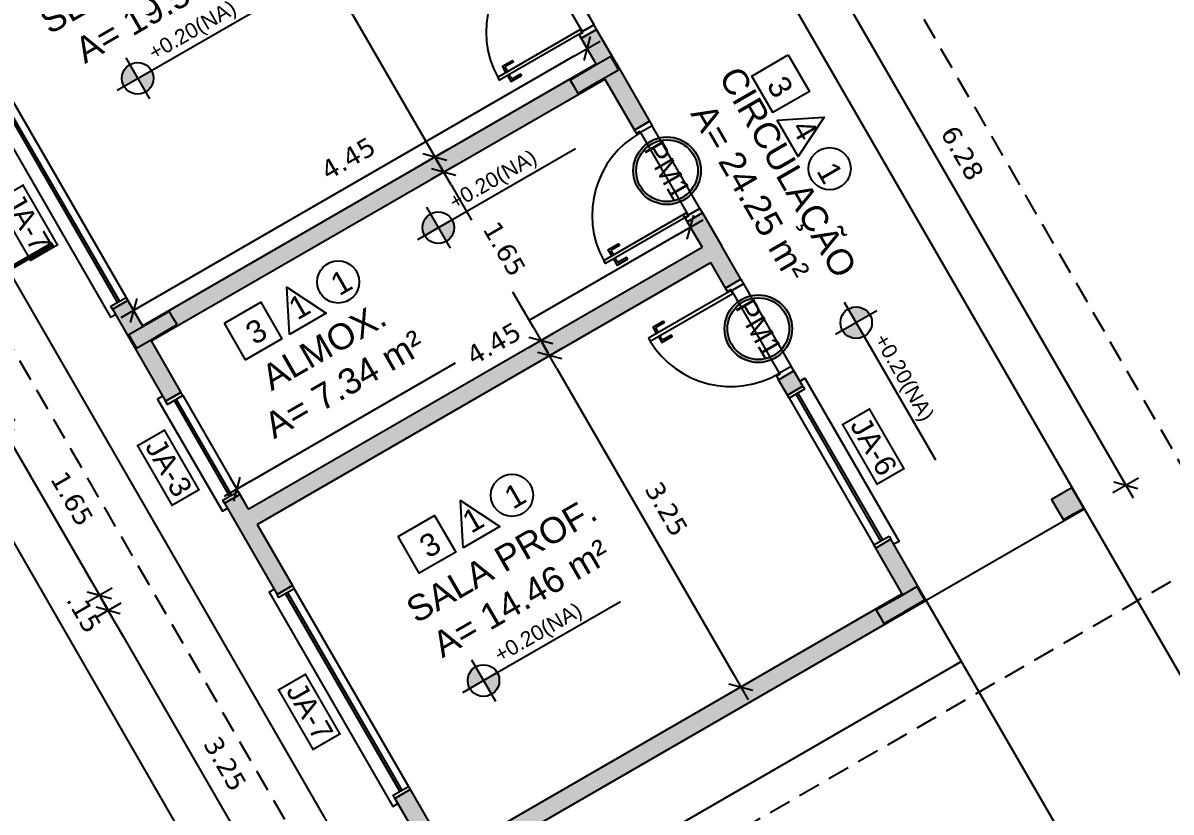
# Model space of a CAD drawing. Header units: millimetres. Extents: x 276 to 399, y 18 to 110.
# Drawn here: x 325.66 to 335.41, y 64.78 to 71.48 of the extents above; entities that cross this region are included whole.
import ezdxf

# ---------------------------------------------------------------- set-up
doc = ezdxf.new("R2010")
doc.units = ezdxf.units.MM
doc.header["$LTSCALE"] = 0.005
doc.header["$PDMODE"] = 3
for name, pattern in [('DASHDOT', [25.4, 12.7, -6.35, 0, -6.35]), ('HIDDEN', [9.525, 6.35, -3.175]), ('TRACEJADO_G', [0.375, 0.25, -0.125])]:
    doc.linetypes.add(name, pattern=pattern)
doc.layers.get('0').update_dxf_attribs({"linetype": 'CONTINUOUS'})
doc.layers.get('Defpoints').update_dxf_attribs({"linetype": 'CONTINUOUS'})
for name, color, linetype in [('A-JANEL', 3, 'CONTINUOUS'), ('A-PARED', 5, 'CONTINUOUS'), ('A-PAREDE', 5, 'CONTINUOUS'), ('A-PISOS', 2, 'CONTINUOUS'), ('A-PISOS-CTEL', 2, 'TRACEJADO_G'), ('A-PISOS-NIVEL', 1, 'CONTINUOUS'), ('A-PORTA', 3, 'CONTINUOUS'), ('A-SOLEIRA', 251, 'CONTINUOUS'), ('AR-VEGETAÇÃO_árvores', 96, 'HIDDEN'), ('ARQ-CTA-1_100', 1, 'CONTINUOUS'), ('ARQ-ESQ-VISTA1', 2, 'CONTINUOUS'), ('ARQ-PISO-005', 13, 'CONTINUOUS'), ('ARQ-SMB-1_075', 1, 'CONTINUOUS'), ('ARQ-SMB-1_100', 1, 'CONTINUOUS'), ('ARQ-TXT-1_050', 2, 'CONTINUOUS'), ('ARQ-TXT-1_100', 2, 'CONTINUOUS')]:
    doc.layers.add(name, color=color, linetype=linetype)
doc.styles.add('A20', font='arial.ttf', dxfattribs={"height": 0.2})
doc.styles.add('ESC-50-A20', font='arial.ttf', dxfattribs={"height": 0.1})
doc.styles.add('FNDE Texto Cota 0100', font='verdana.ttf', dxfattribs={"height": 0.16})
doc.dimstyles.new('FNDE 1-0100', dxfattribs={"dimscale": 2.5, "dimtxt": 0.16, "dimasz": 0.05, "dimexe": 0.15, "dimexo": 0.15, "dimgap": 0.05, "dimtad": 1, "dimzin": 4, "dimdsep": 46, "dimtxsty": 'FNDE Texto Cota 0100', "dimblk": 'tic', "dimcen": 0.15, "dimdle": 0.15, "dimse1": 1, "dimse2": 1, "dimclrd": 251, "dimclre": 251, "dimclrt": 256, "dimaunit": 1, "dimadec": 3, "dimazin": 0, "dimtfac": 1, "dimtix": 1, "dimtmove": 2, "dimatfit": 3, "dimldrblk": 'tic', "dimfxl": 0.15, "dimtvp": 1, "dimtolj": 1, "dimtzin": 0, "dimarcsym": 0})

# ---------------------------------------------------------------- blocks, each defined once
blk = doc.blocks.new('tic')
at = {"color": 251}
for p, q in [((0, -1), (0, 1)), ((-1, 0), (1, 0))]:
    blk.add_line(p, q, dxfattribs=at)
blk.add_line((-0.6, -0.6), (0.6, 0.6))
blk = doc.blocks.new('*D43')
at = {"layer": 'ARQ-CTA-1_100', "color": 251, "lineweight": -2, "ltscale": 0.1, "transparency": 16777216}
blk.add_line((322.9433, 72.4475), (325.3433, 68.2906), dxfattribs=at)
at = {"layer": 'Defpoints', "color": 0, "ltscale": 0.1, "transparency": 16777216}
for p in [(323.8477, 73.114, -1.8897), (326.541, 68.8377, -1.8897), (325.4058, 68.1823)]:
    blk.add_point(p, dxfattribs=at)
at = {"layer": 'ARQ-CTA-1_100', "color": 251, "lineweight": -2, "ltscale": 0.1, "transparency": 16777216, "xscale": 0.125, "yscale": 0.125, "zscale": 0.125}
for p, rotation in [((322.8808, 72.5558), 120.0000000000226), ((325.4058, 68.1823), 300.0000000000226)]:
    blk.add_blockref('tic', p, dxfattribs=dict(at, rotation=rotation))
at = {"layer": 'ARQ-CTA-1_100', "ltscale": 0.1, "transparency": 16777216, "insert": (324.3237, 70.4732), "char_height": 0.16, "attachment_point": 5, "rotation": 300, "style": 'FNDE Texto Cota 0100'}
blk.add_mtext('\\A1;5.05', dxfattribs=at)
blk = doc.blocks.new('*D44')
at = {"layer": 'ARQ-CTA-1_100', "color": 251, "lineweight": -2, "ltscale": 0.1, "transparency": 16777216}
for p, q in [((325.3433, 68.2906), (325.2808, 68.3988)), ((325.4058, 68.1823), (325.4808, 68.0524)), ((325.5433, 67.9442), (325.6058, 67.8359))]:
    blk.add_line(p, q, dxfattribs=at)
at = {"layer": 'Defpoints', "color": 0, "ltscale": 0.1, "transparency": 16777216}
for p in [(326.541, 68.8377, -1.8897), (326.616, 68.7078, -1.8897), (325.4808, 68.0524)]:
    blk.add_point(p, dxfattribs=at)
at = {"layer": 'ARQ-CTA-1_100', "color": 251, "lineweight": -2, "ltscale": 0.1, "transparency": 16777216, "xscale": 0.125, "yscale": 0.125, "zscale": 0.125}
for p, rotation in [((325.4058, 68.1823), 300.0000000000226), ((325.4808, 68.0524), 120.0000000000226)]:
    blk.add_blockref('tic', p, dxfattribs=dict(at, rotation=rotation))
at = {"layer": 'ARQ-CTA-1_100', "ltscale": 0.1, "transparency": 16777216, "insert": (325.2823, 68.0299), "char_height": 0.16, "attachment_point": 5, "rotation": 300, "style": 'FNDE Texto Cota 0100'}
blk.add_mtext('\\A1;.15', dxfattribs=at)
blk = doc.blocks.new('*D45')
at = {"layer": 'ARQ-CTA-1_100', "color": 251, "lineweight": -2, "ltscale": 0.1, "transparency": 16777216}
blk.add_line((325.5433, 67.9442), (326.2433, 66.7317), dxfattribs=at)
at = {"layer": 'Defpoints', "color": 0, "ltscale": 0.1, "transparency": 16777216}
for p in [(326.4477, 68.6107, -1.8897), (327.5709, 67.3539, -1.8897), (326.3058, 66.6235)]:
    blk.add_point(p, dxfattribs=at)
at = {"layer": 'ARQ-CTA-1_100', "color": 251, "lineweight": -2, "ltscale": 0.1, "transparency": 16777216, "xscale": 0.125, "yscale": 0.125, "zscale": 0.125}
for p, rotation in [((325.4808, 68.0524), 120.0000000000226), ((326.3058, 66.6235), 300.0000000000226)]:
    blk.add_blockref('tic', p, dxfattribs=dict(at, rotation=rotation))
at = {"layer": 'ARQ-CTA-1_100', "ltscale": 0.1, "transparency": 16777216, "insert": (326.0736, 67.442), "char_height": 0.16, "attachment_point": 5, "rotation": 300, "style": 'FNDE Texto Cota 0100'}
blk.add_mtext('\\A1;1.65', dxfattribs=at)
blk = doc.blocks.new('*D46')
at = {"layer": 'ARQ-CTA-1_100', "color": 251, "lineweight": -2, "ltscale": 0.1, "transparency": 16777216}
for p, q in [((326.2433, 66.7317), (326.1808, 66.84)), ((326.3058, 66.6235), (326.3808, 66.4936)), ((326.4433, 66.3853), (326.5058, 66.2771))]:
    blk.add_line(p, q, dxfattribs=at)
at = {"layer": 'Defpoints', "color": 0, "ltscale": 0.1, "transparency": 16777216}
for p in [(327.4026, 67.2567, -1.8897), (327.6459, 67.224, -1.8897), (326.3808, 66.4936)]:
    blk.add_point(p, dxfattribs=at)
at = {"layer": 'ARQ-CTA-1_100', "color": 251, "lineweight": -2, "ltscale": 0.1, "transparency": 16777216, "xscale": 0.125, "yscale": 0.125, "zscale": 0.125}
for p, rotation in [((326.3058, 66.6235), 300.0000000000226), ((326.3808, 66.4936), 120.0000000000226)]:
    blk.add_blockref('tic', p, dxfattribs=dict(at, rotation=rotation))
at = {"layer": 'ARQ-CTA-1_100', "ltscale": 0.1, "transparency": 16777216, "insert": (326.1747, 66.4729), "char_height": 0.16, "attachment_point": 5, "rotation": 300, "style": 'FNDE Texto Cota 0100'}
blk.add_mtext('\\A1;.15', dxfattribs=at)
blk = doc.blocks.new('*D47')
at = {"layer": 'ARQ-CTA-1_100', "color": 251, "lineweight": -2, "ltscale": 0.1, "transparency": 16777216}
blk.add_line((326.4433, 66.3853), (327.9435, 63.7869), dxfattribs=at)
at = {"layer": 'Defpoints', "color": 0, "ltscale": 0.1, "transparency": 16777216}
for p in [(327.4776, 67.1268, -1.8897), (329.1412, 64.3341, -1.8897), (328.006, 63.6787)]:
    blk.add_point(p, dxfattribs=at)
at = {"layer": 'ARQ-CTA-1_100', "color": 251, "lineweight": -2, "ltscale": 0.1, "transparency": 16777216, "xscale": 0.125, "yscale": 0.125, "zscale": 0.125}
for p, rotation in [((326.3808, 66.4936), 120.0000000000226), ((328.006, 63.6787), 300.0000000000226)]:
    blk.add_blockref('tic', p, dxfattribs=dict(at, rotation=rotation))
at = {"layer": 'ARQ-CTA-1_100', "ltscale": 0.1, "transparency": 16777216, "insert": (327.3738, 65.1903), "char_height": 0.16, "attachment_point": 5, "rotation": 300, "style": 'FNDE Texto Cota 0100'}
blk.add_mtext('\\A1;3.25', dxfattribs=at)
blk = doc.blocks.new('*D50')
at = {"layer": 'ARQ-CTA-1_100', "color": 251, "lineweight": -2, "ltscale": 0.1, "transparency": 16777216}
blk.add_line((327.4924, 73.2264), (329.0924, 70.4551), dxfattribs=at)
at = {"layer": 'Defpoints', "color": 0, "ltscale": 0.1, "transparency": 16777216}
for p in [(327.4581, 73.3509, -1.8897), (329.1549, 70.3469), (329.1831, 70.3631, -1.8897)]:
    blk.add_point(p, dxfattribs=at)
at = {"layer": 'ARQ-CTA-1_100', "color": 251, "lineweight": -2, "ltscale": 0.1, "transparency": 16777216, "xscale": 0.125, "yscale": 0.125, "zscale": 0.125}
for p, rotation in [((327.4299, 73.3347), 120.0000000000226), ((329.1549, 70.3469), 300.0000000000226)]:
    blk.add_blockref('tic', p, dxfattribs=dict(at, rotation=rotation))
at = {"layer": 'ARQ-CTA-1_100', "ltscale": 0.1, "transparency": 16777216, "insert": (328.4728, 71.9449), "char_height": 0.16, "attachment_point": 5, "rotation": 300, "style": 'FNDE Texto Cota 0100'}
blk.add_mtext('\\A1;3.45', dxfattribs=at)
blk = doc.blocks.new('*D52')
at = {"layer": 'ARQ-CTA-1_100', "color": 251, "lineweight": -2, "ltscale": 0.1, "transparency": 16777216}
blk.add_line((330.3416, 71.2049), (326.7043, 69.1049), dxfattribs=at)
at = {"layer": 'Defpoints', "color": 0, "ltscale": 0.1, "transparency": 16777216}
for p in [(330.5247, 71.1377, -1.8897), (326.5961, 69.0424), (326.6709, 68.9127, -1.8897)]:
    blk.add_point(p, dxfattribs=at)
at = {"layer": 'ARQ-CTA-1_100', "color": 251, "lineweight": -2, "ltscale": 0.1, "transparency": 16777216, "xscale": 0.125, "yscale": 0.125, "zscale": 0.125}
for p, rotation in [((330.4499, 71.2674), 30.00000000001956), ((326.5961, 69.0424), 210.0000000000196)]:
    blk.add_blockref('tic', p, dxfattribs=dict(at, rotation=rotation))
at = {"layer": 'ARQ-CTA-1_100', "ltscale": 0.1, "transparency": 16777216, "insert": (328.4196, 70.3339), "char_height": 0.16, "attachment_point": 5, "rotation": 30, "style": 'FNDE Texto Cota 0100'}
blk.add_mtext('\\A1;4.45', dxfattribs=at)
blk = doc.blocks.new('*D53')
at = {"layer": 'ARQ-CTA-1_100', "color": 251, "lineweight": -2, "ltscale": 0.1, "transparency": 16777216}
blk.add_line((319.9144, 76.8764), (327.6644, 63.453), dxfattribs=at)
at = {"layer": 'Defpoints', "color": 0, "ltscale": 0.1, "transparency": 16777216}
for p in [(321.341, 77.8444, -1.8897), (328.9784, 64.0673), (327.7269, 63.3448)]:
    blk.add_point(p, dxfattribs=at)
at = {"layer": 'ARQ-CTA-1_100', "color": 251, "lineweight": -2, "ltscale": 0.1, "transparency": 16777216, "xscale": 0.125, "yscale": 0.125, "zscale": 0.125}
for p, rotation in [((319.8519, 76.9847), 120.0000000000226), ((327.7269, 63.3448), 300.0000000000226)]:
    blk.add_blockref('tic', p, dxfattribs=dict(at, rotation=rotation))
at = {"layer": 'ARQ-CTA-1_100', "ltscale": 0.1, "transparency": 16777216, "insert": (323.9686, 70.2682), "char_height": 0.16, "attachment_point": 5, "rotation": 300, "style": 'FNDE Texto Cota 0100'}
blk.add_mtext('\\A1;15.75', dxfattribs=at)
blk = doc.blocks.new('*D54')
at = {"layer": 'ARQ-CTA-1_100', "color": 251, "lineweight": -2, "ltscale": 0.1, "transparency": 16777216}
for p, q in [((331.2182, 69.6866), (329.96, 68.9602)), ((327.5809, 67.5866), (329.3313, 68.5972))]:
    blk.add_line(p, q, dxfattribs=at)
at = {"layer": 'Defpoints', "color": 0, "ltscale": 0.1, "transparency": 16777216}
for p in [(331.3497, 69.7088, -1.8897), (327.4584, 67.5487, -1.1614), (327.4726, 67.5241)]:
    blk.add_point(p, dxfattribs=at)
at = {"layer": 'ARQ-CTA-1_100', "color": 251, "lineweight": -2, "ltscale": 0.1, "transparency": 16777216, "xscale": 0.125, "yscale": 0.125, "zscale": 0.125}
for p, rotation in [((331.3265, 69.7491), 30.00000000001956), ((327.4726, 67.5241), 210.0000000000196)]:
    blk.add_blockref('tic', p, dxfattribs=dict(at, rotation=rotation))
at = {"layer": 'ARQ-CTA-1_100', "ltscale": 0.1, "transparency": 16777216, "insert": (329.6556, 68.7614), "char_height": 0.16, "attachment_point": 5, "rotation": 30, "style": 'FNDE Texto Cota 0100'}
blk.add_mtext('\\A1;4.45', dxfattribs=at)
blk = doc.blocks.new('*D56')
at = {"layer": 'ARQ-CTA-1_100', "color": 251, "lineweight": -2, "ltscale": 0.1, "transparency": 16777216}
for p, q in [((329.2924, 70.1087), (329.4656, 69.8087)), ((329.9924, 68.8963), (329.8178, 69.1988))]:
    blk.add_line(p, q, dxfattribs=at)
at = {"layer": 'Defpoints', "color": 0, "ltscale": 0.1, "transparency": 16777216}
for p in [(329.4643, 70.3523), (329.2299, 70.217), (330.3003, 68.9297)]:
    blk.add_point(p, dxfattribs=at)
at = {"layer": 'ARQ-CTA-1_100', "color": 251, "lineweight": -2, "ltscale": 0.1, "transparency": 16777216, "xscale": 0.125, "yscale": 0.125, "zscale": 0.125}
for p, rotation in [((329.2299, 70.217), 120.0000000000226), ((330.0549, 68.788), 300.0000000000226)]:
    blk.add_blockref('tic', p, dxfattribs=dict(at, rotation=rotation))
at = {"layer": 'ARQ-CTA-1_100', "ltscale": 0.1, "transparency": 16777216, "insert": (329.7468, 69.5644), "char_height": 0.16, "attachment_point": 5, "rotation": 300, "style": 'FNDE Texto Cota 0100'}
blk.add_mtext('\\A1;1.65', dxfattribs=at)
blk = doc.blocks.new('*D67')
at = {"layer": 'ARQ-CTA-1_100', "color": 251, "lineweight": -2, "ltscale": 0.1, "transparency": 16777216}
blk.add_line((330.1924, 68.5499), (331.6924, 65.9518), dxfattribs=at)
at = {"layer": 'Defpoints', "color": 0, "ltscale": 0.1, "transparency": 16777216}
for p in [(331.4997, 69.449), (333.1247, 66.6344), (331.7549, 65.8436)]:
    blk.add_point(p, dxfattribs=at)
at = {"layer": 'ARQ-CTA-1_100', "color": 251, "lineweight": -2, "ltscale": 0.1, "transparency": 16777216, "xscale": 0.125, "yscale": 0.125, "zscale": 0.125}
for p, rotation in [((330.1299, 68.6581), 120.0000000000178), ((331.7549, 65.8436), 300.0000000000178)]:
    blk.add_blockref('tic', p, dxfattribs=dict(at, rotation=rotation))
at = {"layer": 'ARQ-CTA-1_100', "ltscale": 0.1, "transparency": 16777216, "insert": (331.1228, 67.355), "char_height": 0.16, "attachment_point": 5, "rotation": 300, "style": 'FNDE Texto Cota 0100'}
blk.add_mtext('\\A1;3.25', dxfattribs=at)
blk = doc.blocks.new('*D141')
at = {"layer": 'ARQ-CTA-1_100', "color": 251, "lineweight": -2, "ltscale": 0.1, "transparency": 16777216}
blk.add_line((331.9485, 72.8835), (334.961, 67.6657), dxfattribs=at)
at = {"layer": 'Defpoints', "color": 0, "ltscale": 0.1, "transparency": 16777216}
for p in [(331.5345, 72.7888), (335.0235, 67.5575), (334.672, 67.3545)]:
    blk.add_point(p, dxfattribs=at)
at = {"layer": 'ARQ-CTA-1_100', "color": 251, "lineweight": -2, "ltscale": 0.1, "transparency": 16777216, "xscale": 0.125, "yscale": 0.125, "zscale": 0.125}
for p, rotation in [((331.886, 72.9918), 120.0000000000148), ((335.0235, 67.5575), 300.0000000000147)]:
    blk.add_blockref('tic', p, dxfattribs=dict(at, rotation=rotation))
at = {"layer": 'ARQ-CTA-1_100', "ltscale": 0.1, "transparency": 16777216, "insert": (333.6355, 70.379), "char_height": 0.16, "attachment_point": 5, "rotation": 300, "style": 'FNDE Texto Cota 0100'}
blk.add_mtext('\\A1;6.28', dxfattribs=at)
blk = doc.blocks.new('FNDE-Nível Planta-1_100')
at = {"linetype": 'Continuous', "ltscale": 0.5}
h = blk.add_hatch(color=1, dxfattribs=at)
h.paths.add_polyline_path([(135.657, 7.813), (135.657, 7.981, 0.414214), (135.489, 7.813)])
h.paths.add_polyline_path([(135.657, 7.813), (135.657, 7.645, 0.414214), (135.825, 7.813)])
at = {"color": 1}
for p, q in [((135.657, 8.065), (135.657, 7.561)), ((135.405, 7.813), (135.825, 7.813)), ((135.825, 7.813), (137.338, 7.813))]:
    blk.add_line(p, q, dxfattribs=at)
blk.add_circle((135.657, 7.813), 0.168, dxfattribs=at)

msp = doc.modelspace()

# ---------------------------------------------------------------- hatches: boundary and pattern name
at = {"layer": 'AR-VEGETAÇÃO_árvores'}
h = msp.add_hatch(color=253, dxfattribs=at)
h.dxf.hatch_style = 1
h.paths.add_polyline_path([(330.3997, 71.3542), (330.5296, 71.4292), (330.9796, 70.6498), (330.8497, 70.5748), (330.5997, 71.0078), (326.7459, 68.7828), (326.9984, 68.3455), (326.8685, 68.2705), (326.4173, 69.0521), (326.5472, 69.1271), (326.6709, 68.9127), (330.5247, 71.1377)])
h = msp.add_hatch(color=253, dxfattribs=at)
h.dxf.hatch_style = 1
h.paths.add_polyline_path([(331.4296, 69.8704), (331.2997, 69.7954), (331.4247, 69.5789), (327.5709, 67.3539), (327.4984, 67.4795), (327.3685, 67.4045), (327.816, 66.6294), (327.9459, 66.7044), (327.6459, 67.224), (331.4997, 69.449), (331.6247, 69.2325), (331.7546, 69.3075)])
h = msp.add_hatch(color=253, dxfattribs=at)
h.dxf.hatch_style = 1
h.paths.add_polyline_path([(332.2046, 68.5281), (332.0747, 68.4531), (332.1497, 68.3232), (332.2796, 68.3982)])
h = msp.add_hatch(color=253, dxfattribs=at)
h.dxf.hatch_style = 1
h.paths.add_polyline_path([(334.667, 67.3632), (334.617, 67.4498), (334.567, 67.5364), (334.4804, 67.4864), (334.3938, 67.4364), (334.4438, 67.3498), (334.4938, 67.2632), (334.5804, 67.3132)])
h = msp.add_hatch(color=253, dxfattribs=at)
h.dxf.hatch_style = 1
h.paths.add_polyline_path([(332.8997, 67.0241), (333.0296, 67.0991), (333.3296, 66.5795), (329.216, 64.2045), (328.816, 64.8973), (328.9459, 64.9723), (329.2709, 64.4094), (333.1247, 66.6344)])
at = {"layer": 'ARQ-SMB-1_100'}
h = msp.add_hatch(color=252, dxfattribs=at)
edge = h.paths.add_edge_path()
edge.add_arc((331.1277, 70.2292), 0.287, 0, 360)
edge = h.paths.add_edge_path(flags=17)
edge.add_arc((331.1277, 70.2292), 0.262, 0, 360)
h = msp.add_hatch(color=252, dxfattribs=at)
edge = h.paths.add_edge_path()
edge.add_arc((331.9027, 68.8869), 0.287, 0, 360)
edge = h.paths.add_edge_path(flags=17)
edge.add_arc((331.9027, 68.8869), 0.262, 0, 360)

# ---------------------------------------------------------------- linework, layer by layer
at = {"layer": 'A-JANEL'}
msp.add_line((333.0296, 67.0991), (332.8997, 67.0241), dxfattribs=at)
at = {"layer": 'A-PARED'}
for p, q in [((330.3997, 71.3542), (330.5296, 71.4292)), ((330.6921, 71.1478), (330.5296, 71.4292)), ((330.5247, 71.1377), (330.3997, 71.3542)), ((326.6709, 68.9127), (330.5247, 71.1377)), ((330.6921, 71.1478), (330.9796, 70.6498)), ((326.7459, 68.7828), (330.5997, 71.0078)), ((330.5997, 71.0078), (330.8497, 70.5748)), ((330.8497, 70.5748), (330.9796, 70.6498)), ((331.2997, 69.7954), (331.4296, 69.8704)), ((331.4296, 69.8704), (331.5921, 69.5889)), ((331.2997, 69.7954), (331.4247, 69.5789)), ((327.5709, 67.3539), (331.4247, 69.5789)), ((331.7546, 69.3075), (331.5921, 69.5889)), ((327.6459, 67.224), (331.4997, 69.449)), ((331.6247, 69.2325), (331.4997, 69.449)), ((331.6247, 69.2325), (331.7546, 69.3075)), ((326.4173, 69.0521), (326.5785, 68.7728)), ((326.5472, 69.1271), (326.6709, 68.9127)), ((326.5785, 68.7728), (326.8685, 68.2705, 0.7283)), ((326.7459, 68.7828), (326.9984, 68.3455, 0.7283)), ((332.0747, 68.4531), (332.2046, 68.5281)), ((332.2796, 68.3982), (332.2046, 68.5281)), ((332.1497, 68.3232), (332.0747, 68.4531)), ((327.3685, 67.4045, 0.7283), (327.816, 66.6294)), ((327.4984, 67.4795, 0.7283), (327.5709, 67.3539)), ((327.6459, 67.224), (327.9459, 66.7044)), ((333.3296, 66.5795), (333.0296, 67.0991)), ((333.1247, 66.6344), (332.8997, 67.0241)), ((333.1247, 66.6344), (329.2709, 64.4094)), ((333.3296, 66.5795), (329.216, 64.2045)), ((328.9459, 64.9723), (329.2709, 64.4094)), ((328.816, 64.8973), (329.216, 64.2045))]:
    msp.add_line(p, q, dxfattribs=at)
at = {"layer": 'A-PARED', "elevation": -10.179}
for points in [[(330.716, 71.0865), (330.6835, 71.1428), (330.651, 71.1991), (330.4778, 71.0991), (330.3046, 70.9991), (330.3371, 70.9428), (330.3696, 70.8865), (330.5428, 70.9865), (330.716, 71.0865)], [(326.9661, 68.9215), (326.9336, 68.9778), (326.9011, 69.0341), (326.7279, 68.9341), (326.5547, 68.8341), (326.5872, 68.7778), (326.6197, 68.7215), (326.7929, 68.8215), (326.9661, 68.9215)], [(334.667, 67.3632), (334.617, 67.4498), (334.567, 67.5364), (334.4804, 67.4864), (334.3938, 67.4364), (334.4438, 67.3498), (334.4938, 67.2632), (334.5804, 67.3132), (334.667, 67.3632)], [(333.316, 66.5832), (333.2835, 66.6395), (333.251, 66.6957), (333.0778, 66.5957), (332.9046, 66.4957), (332.9371, 66.4395), (332.9696, 66.3832), (333.1428, 66.4832), (333.316, 66.5832)]]:
    msp.add_lwpolyline(points, close=True, dxfattribs=at)
at = {"layer": 'A-PAREDE'}
for p, q in [((330.5296, 71.4292), (330.3997, 71.3542)), ((330.9796, 70.6498), (330.8497, 70.5748)), ((331.4296, 69.8704), (331.2997, 69.7954)), ((331.7546, 69.3075), (331.6247, 69.2325)), ((326.5472, 69.1271), (326.4173, 69.0521)), ((326.4173, 69.0521), (326.5472, 69.1271)), ((326.5472, 69.1271), (326.4173, 69.0521)), ((332.2046, 68.5281), (332.0747, 68.4531)), ((332.2796, 68.3982), (332.1497, 68.3232)), ((332.2796, 68.3982), (332.1497, 68.3232)), ((332.2796, 68.3982), (332.1497, 68.3232)), ((326.8685, 68.2705), (326.9984, 68.3455)), ((326.9984, 68.3455), (326.8685, 68.2705)), ((327.3685, 67.4045), (327.4984, 67.4795)), ((327.4984, 67.4795), (327.3685, 67.4045)), ((333.0296, 67.0991), (332.8997, 67.0241)), ((327.9459, 66.7044), (327.816, 66.6294)), ((327.816, 66.6294), (327.9459, 66.7044)), ((327.9459, 66.7044), (327.816, 66.6294)), ((328.9459, 64.9723), (328.816, 64.8973)), ((328.816, 64.8973), (328.9459, 64.9723)), ((328.9459, 64.9723), (328.816, 64.8973))]:
    msp.add_line(p, q, dxfattribs=at)
at = {"layer": 'A-PISOS', "color": 1}
msp.add_line((333.6296, 66.0599), (333.5647, 66.0224), dxfattribs=at)
msp.add_line((333.6296, 66.0599), (333.5647, 66.0224), dxfattribs=at)
at = {"layer": 'A-PISOS-CTEL', "color": 1, "linetype": 'TRACEJADO_G', "ltscale": 150}
msp.add_lwpolyline([(320.1116, 78.1738), (327.1264, 82.2238), (335.9014, 67.0251), (328.8866, 62.9751)], close=True, dxfattribs=at)
at = {"layer": 'A-PISOS-NIVEL', "color": 1}
for p, q in [((331.5345, 72.7888), (334.672, 67.3545)), ((334.672, 67.3545), (333.3296, 66.5795)), ((334.672, 67.3545), (335.8627, 65.292)), ((334.9678, 63.742), (333.3296, 66.5795))]:
    msp.add_line(p, q, dxfattribs=at)
at = {"layer": 'A-PORTA', "color": 2}
for p, q in [((330.5071, 71.4682), (330.4075, 71.4107)), ((331.4071, 69.9094), (331.3075, 69.8519)), ((331.7771, 69.2685), (331.6775, 69.211))]:
    msp.add_line(p, q, dxfattribs=at)
for points in [[(330.4057, 71.4039), (329.7042, 70.9989), (329.6892, 71.0249), (330.3907, 71.4299)], [(330.4125, 71.4021), (330.3822, 71.3846), (330.3997, 71.3542), (330.5296, 71.4292), (330.5071, 71.4682), (330.4075, 71.4107)], [(330.8975, 70.562), (330.8672, 70.5445), (330.8497, 70.5748), (330.9796, 70.6498), (331.0021, 70.6108), (330.9025, 70.5533)], [(331.3057, 69.845), (330.6042, 69.44), (330.5892, 69.466), (331.2907, 69.871)], [(331.3125, 69.8432), (331.2822, 69.8257), (331.2997, 69.7954), (331.4296, 69.8704), (331.4071, 69.9094), (331.3075, 69.8519)], [(331.6725, 69.2197), (331.6422, 69.2022), (331.6247, 69.2325), (331.7546, 69.3075), (331.7771, 69.2685), (331.6775, 69.211)], [(331.6707, 69.2128), (330.9692, 68.8078), (330.9842, 68.7819), (331.6857, 69.1869)], [(332.0875, 68.5009), (332.0572, 68.4834), (332.0747, 68.4531), (332.2046, 68.5281), (332.1821, 68.567), (332.0825, 68.5095)]]:
    msp.add_lwpolyline(points, close=True, dxfattribs=at)
at = {"layer": 'A-PORTA', "color": 1}
for points in [[(329.749, 71.1113), (329.7715, 71.0724), (329.7585, 71.0649), (329.7285, 71.1168), (329.8151, 71.1668), (329.8226, 71.1538)], [(329.809, 71.0074), (329.7865, 71.0464), (329.7735, 71.0389), (329.8035, 70.9869), (329.8901, 71.0369), (329.8826, 71.0499)], [(330.649, 69.5525), (330.6715, 69.5135), (330.6585, 69.506), (330.6285, 69.558), (330.7151, 69.608), (330.7226, 69.595)], [(330.709, 69.4486), (330.6865, 69.4875), (330.6735, 69.48), (330.7035, 69.4281), (330.7901, 69.4781), (330.7826, 69.4911)], [(331.029, 68.8943), (331.0515, 68.8553), (331.0385, 68.8478), (331.0085, 68.8998), (331.0951, 68.9498), (331.1026, 68.9368)], [(331.089, 68.7904), (331.0665, 68.8294), (331.0535, 68.8219), (331.0835, 68.7699), (331.1701, 68.8199), (331.1626, 68.8329)]]:
    msp.add_lwpolyline(points, close=True, dxfattribs=at)
for centre, start, end in [((330.3944, 71.4105, 0.02), 119.17841, 208.67325), ((331.2944, 69.8516, 0.02), 119.17841, 208.67325), ((331.6707, 69.1997, 0.02), 211.32675, 300.82159)]:
    msp.add_arc(centre, 0.8037, start, end, dxfattribs=at)
at = {"layer": 'A-SOLEIRA'}
for points in [[(330.4075, 71.4107), (330.5071, 71.4682), (330.1021, 72.1697), (330.0025, 72.1122)], [(331.3075, 69.8519), (331.4071, 69.9094), (331.0021, 70.6108), (330.9025, 70.5533)], [(331.6775, 69.211), (331.7771, 69.2685), (332.1821, 68.567), (332.0825, 68.5095)]]:
    msp.add_lwpolyline(points, close=True, dxfattribs=at)
at = {"layer": 'ARQ-ESQ-VISTA1', "color": 2}
for p, q in [((325.5059, 70.8007), (326.4759, 69.1206)), ((325.4886, 70.7907), (326.4586, 69.1106)), ((326.9399, 68.277), (327.4099, 67.463)), ((326.9572, 68.287), (327.4272, 67.473)), ((332.2211, 68.3297), (332.9411, 67.0826)), ((332.2384, 68.3397), (332.9584, 67.0926)), ((327.8873, 66.6359), (328.8574, 64.9558)), ((327.9047, 66.6459), (328.8747, 64.9658))]:
    msp.add_line(p, q, dxfattribs=at)
at = {"layer": 'ARQ-ESQ-VISTA1', "color": 1}
for p, q in [((325.5622, 70.8331), (326.5322, 69.1531)), ((327.0134, 68.3195), (327.4834, 67.5054)), ((332.1647, 68.2972), (332.8847, 67.0501)), ((327.9609, 66.6784), (328.9309, 64.9983))]:
    msp.add_line(p, q, dxfattribs=at)
for points in [[(325.3923, 70.8274), (325.349, 70.8024), (326.399, 68.9838), (326.4423, 69.0088)], [(332.2546, 68.4415), (332.2979, 68.4665), (333.0979, 67.0808), (333.0546, 67.0558)], [(326.8429, 68.3134), (326.7996, 68.2884), (327.3502, 67.3362), (327.3935, 67.3612)], [(327.791, 66.6727), (327.7477, 66.6477), (328.7977, 64.829), (328.841, 64.854)]]:
    msp.add_lwpolyline(points, dxfattribs=at)
at = {"layer": 'ARQ-ESQ-VISTA1', "color": 2}
for points in [[(326.5322, 69.1531), (326.5472, 69.1271), (326.4173, 69.0521), (326.4023, 69.0781)], [(332.2796, 68.3982), (332.2946, 68.3722), (332.1647, 68.2972), (332.1497, 68.3232)], [(326.9984, 68.3455), (327.0134, 68.3195), (326.8835, 68.2445), (326.8685, 68.2705)], [(327.4834, 67.5054), (327.4984, 67.4795), (327.3685, 67.4045), (327.3535, 67.4304)], [(333.0146, 67.1251), (333.0296, 67.0991), (332.8997, 67.0241), (332.8847, 67.0501)], [(327.9459, 66.7044), (327.9609, 66.6784), (327.831, 66.6034), (327.816, 66.6294)], [(328.9309, 64.9983), (328.9459, 64.9723), (328.816, 64.8973), (328.801, 64.9233)]]:
    msp.add_lwpolyline(points, close=True, dxfattribs=at)
at = {"layer": 'ARQ-PISO-005'}
for p in [(320.5214, 78.064), (333.6296, 66.0599)]:
    msp.add_line(p, (328.9964, 63.3849), dxfattribs=at)
at = {"layer": 'ARQ-SMB-1_100'}
for points in [[(332.1573, 71.213), (332.3365, 70.9026), (332.0261, 70.7234), (331.8469, 71.0338)], [(327.3672, 68.9332), (327.6776, 69.1124), (327.8568, 68.802), (327.5464, 68.6228)], [(328.8432, 67.121), (329.1536, 67.3002), (329.3328, 66.9898), (329.0224, 66.8106)]]:
    msp.add_lwpolyline(points, close=True, dxfattribs=at)
for points in [[(332.0631, 70.6594), (332.463, 70.6834), (332.2423, 70.349), (332.0631, 70.6594)], [(327.9208, 68.839), (327.8968, 69.2389), (328.2312, 69.0182), (327.9208, 68.839)], [(329.3968, 67.0268), (329.3728, 67.4268), (329.7072, 67.206), (329.3968, 67.0268)]]:
    msp.add_lwpolyline(points, dxfattribs=at)
at = {"layer": 'ARQ-SMB-1_100', "color": 252, "ltscale": 10, "const_width": 0.0167}
for points in [[(325.4297, 69.9741), (325.7219, 69.4679), (325.9496, 69.5993), (325.6573, 70.1055)], [(332.6191, 68.073), (332.9113, 67.5668), (333.139, 67.6982), (332.8467, 68.2044)], [(326.6309, 67.8934), (326.9232, 67.3873), (327.1508, 67.5187), (326.8586, 68.0248)], [(327.8284, 65.8193), (328.1207, 65.3131), (328.3483, 65.4446), (328.0561, 65.9507)]]:
    msp.add_lwpolyline(points, close=True, dxfattribs=at)
at = {"layer": 'ARQ-SMB-1_100', "color": 251, "linetype": 'DASHDOT', "ltscale": 0.1}
msp.add_lwpolyline([(324.1141, 68.8728, 0.0385, 0.0385, 0), (324.2444, 68.647, 0.0385, 0.0385, 0), (325.9116, 69.6096, 0, 0, 0)], format="xyseb", dxfattribs=at)
at = {"layer": 'ARQ-SMB-1_100', "color": 252}
for centre, radius in [((331.1277, 70.2292), 0.287), ((331.1277, 70.2292), 0.262), ((331.9027, 68.8869), 0.287), ((331.9027, 68.8869), 0.262)]:
    msp.add_circle(centre, radius, dxfattribs=at)
at = {"layer": 'ARQ-SMB-1_100'}
for centre in [(332.5086, 70.2461), (328.3341, 69.2845), (329.8101, 67.4723)]:
    msp.add_circle(centre, 0.1792, dxfattribs=at)

# ---------------------------------------------------------------- block references
at = {"layer": 'ARQ-SMB-1_100', "xscale": 0.8, "yscale": 0.8, "zscale": 0.8}
for p, rotation in [((235.7707, 11.3386), 30.00000000000656), ((238.3236, 10.0698), 30.00000000000656), ((273.058, 159.7988), 300.0000000000065), ((238.7077, 6.2226), 30.00000000000656)]:
    msp.add_blockref('FNDE-Nível Planta-1_100', p, dxfattribs=dict(at, rotation=rotation))

# ---------------------------------------------------------------- texts
at = {"layer": 'ARQ-SMB-1_075', "style": 'ESC-50-A20'}
for tag, p in [('PM1', (330.9246, 70.4128, 0.1457)), ('JA-7', (325.4879, 69.9683)), ('PM1', (331.6996, 69.0705, 0.1457)), ('JA-6', (332.6773, 68.0672)), ('JA-3', (326.6891, 67.8876)), ('JA-7', (327.8866, 65.8135))]:
    msp.add_attdef(tag, p, '', height=0.18, rotation=300, dxfattribs=at)
at = {"layer": 'ARQ-SMB-1_100', "style": 'ESC-50-A20'}
for p, rotation in [((326.7715, 71.1644), 30), ((329.3244, 69.8956), 30), ((332.8838, 68.798), 300), ((329.7085, 66.0484), 30)]:
    msp.add_attdef('+0.20(NA)', p, 'NA', height=0.128, rotation=rotation, dxfattribs=at)
at = {"layer": 'ARQ-TXT-1_050', "char_height": 0.218453, "attachment_point": 1, "style": 'ESC-50-A20'}
for s, insert, rotation in [('\\pi0.76282;SECRETARIA  \\P\\pi0.89834;A= 19.59 m²', (325.1131, 71.1898), 30), ('\\pi0.74523;CIRCULAÇÃO     \\P\\pi0.89835;A= 24.25 m²', (331.3775, 71.7839), 300), ('\\pi1.1679;ALMOX.  \\P\\pi0.98321;A= 7.34 m²', (326.6466, 67.9596), 30), ('\\pi0.85252;SALA PROF.  \\P\\pi0.89834;A= 14.46 m²', (328.149, 66.1414), 30)]:
    msp.add_mtext_dynamic_manual_height_columns(s, width=3.278514, gutter_width=1, heights=[0], dxfattribs=dict(at, insert=insert, rotation=rotation))
at = {"layer": 'ARQ-TXT-1_100', "char_height": 0.192, "width": 0.138003, "attachment_point": 1, "style": 'A20'}
for s, insert, rotation in [('3', (332.1345, 71.0549), 300), ('4', (332.3455, 70.6895), 300), ('1', (332.5575, 70.3242), 300), ('1', (328.2469, 69.327), 30), ('1', (327.8907, 69.1214), 30), ('3', (327.5252, 68.9104), 30), ('1', (329.7229, 67.5148), 30), ('1', (329.3667, 67.3092), 30), ('3', (329.0012, 67.0982), 30)]:
    msp.add_mtext(s, dxfattribs=dict(at, insert=insert, rotation=rotation))

# ---------------------------------------------------------------- dimensions: what is measured, and where the dimension line sits
at = {"layer": 'ARQ-CTA-1_100', "ltscale": 0.1}
for base, p1, p2, angle, picture, middle in [((327.7269, 63.3448, 1.8897), (321.341, 77.8444), (328.9784, 64.0673, 1.8897), 300, '*D53', (323.9686, 70.2682, 1.8897)), ((329.1549, 70.3469, 1.8897), (327.4581, 73.3509), (329.1831, 70.3631), 300, '*D50', (328.4728, 71.9449, 1.8897)), ((325.4058, 68.1823, 1.8897), (323.8477, 73.114), (326.541, 68.8377), 300, '*D43', (324.3237, 70.4732, 1.8897)), ((326.5961, 69.0424, 1.8897), (330.5247, 71.1377), (326.6709, 68.9127), 30, '*D52', (328.4196, 70.3339, 1.8897)), ((326.3058, 66.6235, 1.8897), (326.4477, 68.6107), (327.5709, 67.3539), 300, '*D45', (326.0736, 67.442, 1.8897)), ((328.006, 63.6787, 1.8897), (327.4776, 67.1268), (329.1412, 64.3341), 300, '*D47', (327.3738, 65.1903, 1.8897))]:
    dim = msp.add_linear_dim(base=base, p1=p1, p2=p2, angle=angle, dimstyle='FNDE 1-0100', dxfattribs=at)
    dim.commit()
    dim.dimension.update_dxf_attribs({"geometry": picture, "text_midpoint": middle})
for p1, p2, distance, picture, middle in [((331.53446, 72.78881), (334.67196, 67.3545), 0.40597, '*D141', (333.63549, 70.37897)), ((331.4997, 69.449), (333.1247, 66.6344), -1.5817, '*D67', (331.1228, 67.355))]:
    dim = msp.add_aligned_dim(p1=p1, p2=p2, distance=distance, dimstyle='FNDE 1-0100', dxfattribs=at)
    dim.commit()
    dim.dimension.update_dxf_attribs({"geometry": picture, "text_midpoint": middle})
for base, p1, p2, angle, picture, middle in [((329.2299, 70.217), (330.3003, 68.9297), (329.4643, 70.3523), 300, '*D56', (329.7468, 69.5644)), ((327.4726, 67.5241, 1.8897), (331.3497, 69.7088), (327.4584, 67.5487, 0.7283), 30, '*D54', (329.6556, 68.7614, 1.8897)), ((325.4808, 68.0524, 1.8897), (326.541, 68.8377), (326.616, 68.7078), 300, '*D44', (325.2823, 68.0299, 1.8897)), ((326.3808, 66.4936, 1.8897), (327.4026, 67.2567), (327.6459, 67.224), 300, '*D46', (326.1747, 66.4729, 1.8897))]:
    dim = msp.add_linear_dim(base=base, p1=p1, p2=p2, angle=angle, dimstyle='FNDE 1-0100', dxfattribs=at)
    dim.commit()
    dim.dimension.update_dxf_attribs({"geometry": picture, "text_midpoint": middle, "dimtype": 160})

doc.saveas('drawing.dxf')
